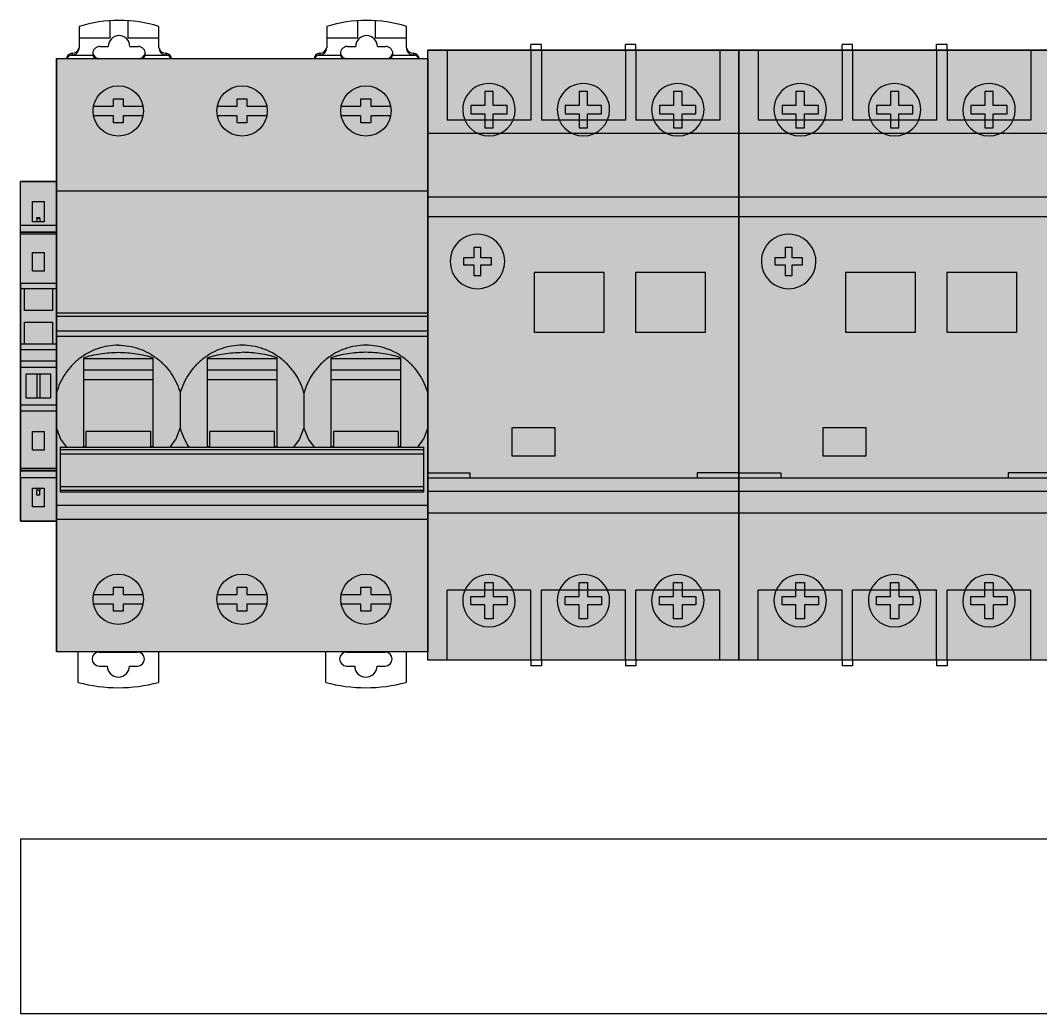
# Model space of a CAD drawing. Extents: x -20 to 2016, y -5898 to 916.
# Drawn here: x 746.9 to 892.8, y 137.9 to 279.9 of the extents above; entities that cross this region are included whole.
import ezdxf

# ---------------------------------------------------------------- set-up
doc = ezdxf.new("R2010")
doc.units = 0
for name, color, linetype in [('HIDDEN', 7, 'Continuous'), ('SYMS', 7, 'Continuous'), ('THICK', 7, 'Continuous')]:
    doc.layers.add(name, color=color, linetype=linetype)

# ---------------------------------------------------------------- blocks, each defined once
blk = doc.blocks.new('clipfix_35_5-select__2', base_point=(-147.55, 71.31))
at = {"color": 7, "linetype": 'Continuous'}
for p, q in [((-147.55, 76.46), (-147.55, 71.31)), ((-141.28, 76.46), (-147.55, 76.46)), ((-141.28, 71.31), (-141.28, 76.46)), ((-140.34, 76.46), (-141.28, 76.46)), ((-140.34, 71.31), (-140.34, 76.46)), ((-140.24, 76.46), (-140.34, 76.46)), ((-140.24, 76.46), (-140.24, 71.31)), ((-139.99, 76.46), (-140.24, 76.46)), ((-139.99, 76.46), (-139.99, 71.31)), ((-132.97, 76.46), (-139.99, 76.46)), ((-132.97, 76.46), (-132.25, 76.46)), ((-132.97, 71.31), (-132.97, 76.46)), ((-132.25, 75.88), (-132.25, 76.46)), ((-132.25, 76.46), (-124.25, 76.46)), ((-132.25, 71.88), (-132.25, 75.88)), ((-132.25, 75.88), (-129.1, 75.88)), ((-129.1, 75.88), (-129.1, 71.88)), ((-127.4, 75.88), (-124.25, 75.88)), ((-127.4, 71.88), (-127.4, 75.88)), ((-124.25, 76.46), (-124.25, 75.88)), ((-124.25, 76.46), (-123.53, 76.46)), ((-124.25, 75.88), (-124.25, 71.88)), ((-123.53, 76.46), (-121.86, 76.46)), ((-123.53, 71.31), (-123.53, 76.46)), ((-120.93, 76.46), (-121.86, 76.46)), ((-121.86, 76.46), (-121.86, 71.31)), ((-115.56, 76.46), (-120.93, 76.46)), ((-120.93, 76.46), (-120.93, 71.31)), ((-115.56, 76.46), (-115.56, 71.31)), ((-114.74, 76.46), (-115.56, 76.46)), ((-114.74, 71.31), (-114.74, 76.46)), ((-114.74, 76.46), (-106.51, 76.46)), ((-106.51, 76.46), (-106.51, 71.31)), ((-106.51, 76.46), (-106.25, 76.46)), ((-106.25, 71.31), (-106.25, 76.46)), ((-106.25, 76.46), (-106.15, 76.46)), ((-105.21, 76.46), (-106.15, 76.46)), ((-106.15, 71.31), (-106.15, 76.46)), ((-105.21, 76.46), (-98.95, 76.46)), ((-105.21, 71.31), (-105.21, 76.46)), ((-98.95, 71.31), (-98.95, 76.46)), ((-144.65, 73.03), (-144.65, 74.73)), ((-144.65, 74.73), (-141.75, 74.73)), ((-141.75, 74.73), (-141.75, 74.08)), ((-137.4, 74.73), (-134.7, 74.73)), ((-137.4, 73.03), (-137.4, 74.73)), ((-134.7, 74.73), (-134.7, 73.03)), ((-120.02, 75.63), (-116.57, 75.63)), ((-120.02, 74.08), (-120.02, 75.63)), ((-116.57, 75.63), (-116.57, 74.08)), ((-111.8, 74.73), (-109.1, 74.73)), ((-111.8, 73.03), (-111.8, 74.73)), ((-109.1, 74.73), (-109.1, 73.03)), ((-103.7, 74.08), (-103.7, 74.73)), ((-103.7, 74.73), (-101, 74.73)), ((-101, 74.73), (-101, 73.03)), ((-141.75, 73.03), (-144.65, 73.03)), ((-142.26, 74.08), (-142.39, 74.08)), ((-142.39, 73.68), (-142.39, 74.08)), ((-142.26, 73.68), (-142.39, 73.68)), ((-142.26, 74.08), (-142.26, 73.68)), ((-142.26, 74.08), (-141.75, 74.08)), ((-142.26, 73.68), (-141.75, 73.68)), ((-141.75, 74.08), (-141.75, 73.68)), ((-141.75, 73.68), (-141.75, 73.03)), ((-134.7, 73.03), (-137.4, 73.03)), ((-120.02, 74.08), (-116.57, 74.08)), ((-120.02, 73.68), (-120.02, 74.08)), ((-120.02, 73.68), (-116.57, 73.68)), ((-120.02, 72.13), (-120.02, 73.68)), ((-116.57, 74.08), (-116.57, 73.68)), ((-116.57, 73.68), (-116.57, 72.13)), ((-109.1, 73.03), (-111.8, 73.03)), ((-103.7, 73.68), (-103.7, 74.08)), ((-103.7, 74.08), (-103.36, 74.08)), ((-103.7, 73.68), (-103.36, 73.68)), ((-103.7, 73.03), (-103.7, 73.68)), ((-101, 73.03), (-103.7, 73.03)), ((-103.36, 74.08), (-103.36, 73.68)), ((-102.66, 74.08), (-103.36, 74.08)), ((-102.66, 73.68), (-103.36, 73.68)), ((-102.66, 74.08), (-102.66, 73.68)), ((-129.1, 71.88), (-132.25, 71.88)), ((-132.25, 71.31), (-132.25, 71.88)), ((-124.25, 71.88), (-127.4, 71.88)), ((-124.25, 71.88), (-124.25, 71.31)), ((-116.57, 72.13), (-120.02, 72.13)), ((-141.28, 71.31), (-147.55, 71.31)), ((-140.34, 71.31), (-141.28, 71.31)), ((-140.24, 71.31), (-140.34, 71.31)), ((-139.99, 71.31), (-140.24, 71.31)), ((-132.97, 71.31), (-139.99, 71.31)), ((-132.97, 71.31), (-132.25, 71.31)), ((-132.25, 71.31), (-124.25, 71.31)), ((-124.25, 71.31), (-123.53, 71.31)), ((-123.53, 71.31), (-121.86, 71.31)), ((-121.86, 71.31), (-120.93, 71.31)), ((-120.93, 71.31), (-115.56, 71.31)), ((-115.56, 71.31), (-114.74, 71.31)), ((-114.74, 71.31), (-106.51, 71.31)), ((-106.51, 71.31), (-106.25, 71.31)), ((-106.25, 71.31), (-106.15, 71.31)), ((-105.21, 71.31), (-106.15, 71.31)), ((-105.21, 71.31), (-98.95, 71.31))]:
    blk.add_line(p, q, dxfattribs=at)

msp = doc.modelspace()

# ---------------------------------------------------------------- hatches: boundary and pattern name
at = {"layer": 'SYMS', "true_color": 0x636466}
h = msp.add_hatch(color=251, dxfattribs=at)
h.dxf.hatch_style = 1
h.paths.add_polyline_path([(805.155, 274.435), (752.055, 274.435), (752.055, 189.635), (805.155, 189.635)])
h = msp.add_hatch(color=251, dxfattribs=at)
h.dxf.hatch_style = 1
h.paths.add_polyline_path([(805.155, 188.435), (849.655, 188.435), (849.655, 275.635), (805.155, 275.635)])
h = msp.add_hatch(color=251, dxfattribs=at)
h.dxf.hatch_style = 1
h.paths.add_polyline_path([(849.655, 188.435), (894.155, 188.435), (894.155, 275.635), (849.655, 275.635)])
h = msp.add_hatch(color=251, dxfattribs=at)
h.dxf.hatch_style = 1
h.paths.add_polyline_path([(752.055, 256.89), (746.905, 256.89), (746.905, 208.29), (752.055, 208.29)])

# ---------------------------------------------------------------- linework, layer by layer
at = {"color": 7, "linetype": 'Continuous'}
for p, q in [((755.305, 279.034), (755.305, 275.965)), ((759.755, 277.399), (759.755, 279.857)), ((762.255, 279.86), (762.255, 277.399)), ((766.705, 275.965), (766.705, 279.047)), ((790.705, 279.034), (790.705, 275.965)), ((795.155, 277.399), (795.155, 279.857)), ((797.655, 279.86), (797.655, 277.399)), ((802.105, 275.965), (802.105, 279.047)), ((755.305, 277.399), (759.755, 277.399)), ((762.255, 277.399), (766.705, 277.399)), ((790.705, 277.399), (795.155, 277.399)), ((797.655, 277.399), (802.105, 277.399)), ((758.255, 276.165), (759.455, 276.165)), ((762.555, 276.165), (763.755, 276.165)), ((793.655, 276.165), (794.855, 276.165)), ((797.955, 276.165), (799.155, 276.165)), ((752.055, 274.435), (752.055, 189.635)), ((752.055, 274.435), (805.155, 274.435)), ((754.087, 274.932), (757.281, 274.932)), ((754.305, 275.192), (754.305, 274.962)), ((757.255, 275.163), (757.255, 275.162)), ((764.728, 274.932), (767.922, 274.932)), ((767.705, 275.192), (767.704, 274.962)), ((789.487, 274.932), (792.681, 274.932)), ((789.705, 275.192), (789.705, 274.962)), ((792.655, 275.163), (792.655, 275.162)), ((800.128, 274.932), (803.322, 274.932)), ((803.105, 275.192), (803.104, 274.962)), ((805.155, 189.635), (805.155, 274.435)), ((849.655, 189.635), (849.655, 274.435)), ((760.205, 267.654), (760.205, 268.675)), ((760.205, 268.675), (761.605, 268.675)), ((761.605, 268.675), (761.605, 267.654)), ((777.905, 267.654), (777.905, 268.675)), ((777.905, 268.675), (779.305, 268.675)), ((779.305, 268.675), (779.305, 267.654)), ((795.605, 267.654), (795.605, 268.675)), ((795.605, 268.675), (797.005, 268.675)), ((797.005, 268.675), (797.005, 267.654)), ((757.373, 267.654), (760.205, 267.654)), ((761.605, 267.654), (764.436, 267.654)), ((775.073, 267.654), (777.905, 267.654)), ((779.305, 267.654), (782.136, 267.654)), ((792.773, 267.654), (795.605, 267.654)), ((797.005, 267.654), (799.836, 267.654)), ((760.205, 266.254), (757.373, 266.254)), ((760.205, 265.234), (760.205, 266.254)), ((761.605, 266.254), (761.605, 265.234)), ((764.436, 266.254), (761.605, 266.254)), ((777.905, 266.254), (775.073, 266.254)), ((777.905, 265.234), (777.905, 266.254)), ((779.305, 266.254), (779.305, 265.234)), ((782.136, 266.254), (779.305, 266.254)), ((795.605, 266.254), (792.773, 266.254)), ((795.605, 265.234), (795.605, 266.254)), ((797.005, 266.254), (797.005, 265.234)), ((799.836, 266.254), (797.005, 266.254)), ((761.605, 265.234), (760.205, 265.234)), ((779.305, 265.234), (777.905, 265.234)), ((797.005, 265.234), (795.605, 265.234)), ((752.055, 255.536), (805.155, 255.536)), ((805.155, 238.033), (752.055, 238.033)), ((752.055, 237.633), (805.155, 237.633)), ((752.055, 235.533), (805.155, 235.533)), ((752.055, 234.739), (805.155, 234.739)), ((755.905, 231.676), (755.905, 218.865)), ((765.905, 231.531), (755.905, 231.531)), ((765.905, 218.865), (765.905, 231.676)), ((773.605, 231.676), (773.605, 218.865)), ((783.605, 231.531), (773.605, 231.531)), ((783.605, 218.865), (783.605, 231.676)), ((791.305, 231.676), (791.305, 218.865)), ((801.305, 231.531), (791.305, 231.531)), ((801.305, 218.865), (801.305, 231.676)), ((755.905, 229.958), (765.905, 229.958)), ((773.605, 229.958), (783.605, 229.958)), ((791.305, 229.958), (801.305, 229.958)), ((765.905, 228.518), (755.905, 228.518)), ((783.605, 228.518), (773.605, 228.518)), ((801.305, 228.518), (791.305, 228.518)), ((769.755, 226.613), (769.755, 221.612)), ((787.455, 226.613), (787.455, 221.612)), ((756.255, 221.116), (756.255, 218.865)), ((765.555, 221.116), (756.255, 221.116)), ((765.555, 218.865), (765.555, 221.116)), ((783.255, 221.116), (773.955, 221.116)), ((773.955, 221.116), (773.955, 218.865)), ((783.255, 218.865), (783.255, 221.116)), ((800.955, 221.116), (791.655, 221.116)), ((791.655, 221.116), (791.655, 218.865)), ((800.955, 218.865), (800.955, 221.116)), ((752.605, 218.865), (752.605, 212.492)), ((752.605, 218.865), (804.605, 218.865)), ((756.255, 218.944), (755.905, 218.944)), ((765.905, 218.944), (765.555, 218.944)), ((773.955, 218.944), (773.605, 218.944)), ((783.605, 218.944), (783.255, 218.944)), ((791.655, 218.944), (791.305, 218.944)), ((801.305, 218.944), (800.955, 218.944)), ((804.605, 212.492), (804.605, 218.865)), ((804.605, 218.512), (752.605, 218.512)), ((752.605, 217.929), (804.605, 217.929)), ((752.605, 213.279), (804.605, 213.279)), ((804.605, 212.667), (752.605, 212.667)), ((752.605, 212.492), (804.605, 212.492)), ((805.155, 210.536), (752.055, 210.536)), ((805.155, 208.523), (752.055, 208.523)), ((760.205, 198.855), (761.605, 198.855)), ((760.205, 197.835), (760.205, 198.855)), ((761.605, 198.855), (761.605, 197.835)), ((777.905, 198.855), (779.305, 198.855)), ((777.905, 197.835), (777.905, 198.855)), ((779.305, 198.855), (779.305, 197.835)), ((795.605, 198.855), (797.005, 198.855)), ((795.605, 197.835), (795.605, 198.855)), ((797.005, 198.855), (797.005, 197.835)), ((757.373, 197.835), (760.205, 197.835)), ((761.605, 197.835), (764.436, 197.835)), ((775.073, 197.835), (777.905, 197.835)), ((779.305, 197.835), (782.136, 197.835)), ((792.773, 197.835), (795.605, 197.835)), ((797.005, 197.835), (799.836, 197.835)), ((760.205, 196.435), (757.373, 196.435)), ((760.205, 195.415), (760.205, 196.435)), ((764.436, 196.435), (761.605, 196.435)), ((761.605, 196.435), (761.605, 195.415)), ((777.905, 196.435), (775.073, 196.435)), ((777.905, 195.415), (777.905, 196.435)), ((782.136, 196.435), (779.305, 196.435)), ((779.305, 196.435), (779.305, 195.415)), ((795.605, 196.435), (792.773, 196.435)), ((795.605, 195.415), (795.605, 196.435)), ((799.836, 196.435), (797.005, 196.435)), ((797.005, 196.435), (797.005, 195.415)), ((761.605, 195.415), (760.205, 195.415)), ((779.305, 195.415), (777.905, 195.415)), ((797.005, 195.415), (795.605, 195.415)), ((805.155, 189.635), (752.055, 189.635)), ((755.155, 185.262), (755.155, 189.635)), ((758.155, 189.597), (763.655, 189.597)), ((766.655, 189.635), (766.655, 185.262)), ((790.555, 185.262), (790.555, 189.635)), ((793.555, 189.597), (799.055, 189.597)), ((802.055, 189.635), (802.055, 185.262)), ((758.155, 187.597), (759.305, 187.597)), ((762.505, 187.597), (763.655, 187.597)), ((793.555, 187.597), (794.705, 187.597)), ((797.905, 187.597), (799.055, 187.597))]:
    msp.add_line(p, q, dxfattribs=at)
for points in [[(752.055, 221.612), (752.652, 220.02), (753.505, 218.865)], [(768.307, 218.865), (769.179, 220.064), (769.755, 221.612)], [(786.008, 218.865), (786.832, 219.967), (787.455, 221.612)], [(787.455, 221.612), (788.08, 219.962), (788.901, 218.865)], [(803.709, 218.865), (804.578, 220.063), (805.155, 221.612)]]:
    msp.add_lwpolyline(points, dxfattribs=at)
for centre in [(760.905, 266.954), (778.605, 266.954), (796.305, 266.954), (760.905, 197.135), (778.605, 197.135), (796.305, 197.135)]:
    msp.add_circle(centre, 3.6, dxfattribs=at)
for centre, radius, start, end in [((761.026, 260.549), 19.35, 72.93368, 107.19779), ((796.426, 260.549), 19.35, 72.93368, 107.19779), ((754.306, 276.191), 0.999, 269.94789, 347.60912), ((767.704, 276.191), 0.999, 192.37273, 270.05196), ((789.706, 276.191), 0.999, 269.94789, 347.60912), ((803.104, 276.191), 0.999, 192.37273, 270.05196), ((754.304, 274.393), 0.799, 89.93431, 176.89795), ((754.304, 274.162), 0.799, 90.03781, 158.92721), ((758.26, 275.163), 1.006, 180.03804, 193.26852), ((758.253, 275.393), 0.999, 192.60964, 262.48509), ((758.252, 275.162), 0.997, 193.35606, 228.0482), ((763.756, 275.393), 0.999, 277.5157, 347.35899), ((763.757, 275.162), 0.997, 311.9518, 346.64389), ((763.749, 275.163), 1.006, 346.73226, 359.96389), ((767.706, 274.393), 0.799, 3.10206, 90.06573), ((767.706, 274.162), 0.799, 21.07286, 89.97782), ((789.704, 274.393), 0.799, 89.93431, 176.89795), ((789.704, 274.162), 0.799, 90.03781, 158.92721), ((793.66, 275.163), 1.006, 180.03804, 193.26852), ((793.653, 275.393), 0.999, 192.60964, 262.48509), ((793.652, 275.162), 0.997, 193.35606, 228.0482), ((799.156, 275.393), 0.999, 277.5157, 347.35899), ((799.157, 275.162), 0.997, 311.9518, 346.64389), ((799.149, 275.163), 1.006, 346.73226, 359.96389), ((803.106, 274.393), 0.799, 3.10206, 90.06573), ((803.106, 274.162), 0.799, 21.07286, 89.97782), ((778.765, 224.083), 9.343, 195.33232, 214.05482), ((758.155, 188.597), 1, 90, 270), ((763.655, 188.597), 1, 270, 90), ((793.555, 188.597), 1, 90, 270), ((799.055, 188.597), 1, 270, 90), ((760.905, 187.597), 1.6, 180, 0), ((796.305, 187.597), 1.6, 180, 0), ((760.905, 206.497), 22, 254.84901, 285.15099), ((796.305, 206.497), 22, 254.84901, 285.15099)]:
    msp.add_arc(centre, radius, start, end, dxfattribs=at)
for centre in [(761.005, 276.165), (796.405, 276.165)]:
    msp.add_ellipse(centre, major_axis=(0, 1.554), ratio=0.9974926, start_param=-1.5707963, end_param=1.5707963, dxfattribs=at)
for points, knots in [([(754.305, 274.962), (754.435, 274.962), (754.698, 275.014), (755.03, 275.238), (755.253, 275.571), (755.305, 275.834), (755.305, 275.965)], [0, 0, 0, 0, 0.2500209, 0.4999737, 0.7499357, 1, 1, 1, 1]), ([(758.254, 276.165), (758.124, 276.165), (757.861, 276.112), (757.529, 275.889), (757.306, 275.556), (757.255, 275.293), (757.255, 275.163)], [0, 0, 0, 0, 0.250033, 0.499987, 0.7499598, 1, 1, 1, 1]), ([(764.755, 275.162), (764.755, 275.292), (764.703, 275.556), (764.481, 275.889), (764.149, 276.112), (763.886, 276.165), (763.755, 276.165)], [0, 0, 0, 0, 0.2500392, 0.5000124, 0.7499668, 1, 1, 1, 1]), ([(766.705, 275.965), (766.705, 275.835), (766.756, 275.571), (766.979, 275.238), (767.311, 275.015), (767.574, 274.962), (767.704, 274.962)], [0, 0, 0, 0, 0.2500524, 0.5000155, 0.7499724, 1, 1, 1, 1]), ([(789.705, 274.962), (789.835, 274.962), (790.098, 275.014), (790.43, 275.238), (790.653, 275.571), (790.705, 275.834), (790.705, 275.965)], [0, 0, 0, 0, 0.2500209, 0.4999737, 0.7499357, 1, 1, 1, 1]), ([(793.654, 276.165), (793.524, 276.165), (793.261, 276.112), (792.929, 275.889), (792.706, 275.556), (792.655, 275.293), (792.655, 275.163)], [0, 0, 0, 0, 0.250033, 0.499987, 0.7499598, 1, 1, 1, 1]), ([(800.155, 275.162), (800.155, 275.292), (800.103, 275.556), (799.881, 275.889), (799.549, 276.112), (799.286, 276.165), (799.155, 276.165)], [0, 0, 0, 0, 0.2500392, 0.5000124, 0.7499668, 1, 1, 1, 1]), ([(802.105, 275.965), (802.105, 275.835), (802.156, 275.571), (802.379, 275.238), (802.711, 275.015), (802.974, 274.962), (803.104, 274.962)], [0, 0, 0, 0, 0.2500524, 0.5000155, 0.7499724, 1, 1, 1, 1]), ([(760.905, 233.453), (760.404, 233.453), (759.401, 233.37), (757.94, 232.997), (756.56, 232.388), (755.299, 231.562), (754.189, 230.542), (753.258, 229.357), (752.528, 228.04), (752.187, 227.095), (752.055, 226.613)], [0, 0, 0, 0, 0.1250447, 0.2501073, 0.3751465, 0.5001811, 0.625201, 0.7501804, 0.8751345, 1, 1, 1, 1]), ([(760.905, 233.453), (761.405, 233.453), (762.408, 233.37), (763.869, 232.997), (765.249, 232.388), (766.51, 231.562), (767.62, 230.542), (768.552, 229.357), (769.281, 228.039), (769.623, 227.095), (769.755, 226.613)], [0, 0, 0, 0, 0.1250471, 0.2501139, 0.3751547, 0.5001919, 0.6252118, 0.7501906, 0.8751389, 1, 1, 1, 1]), ([(778.605, 233.453), (778.104, 233.453), (777.101, 233.37), (775.64, 232.997), (774.26, 232.388), (772.999, 231.562), (771.889, 230.542), (770.958, 229.357), (770.228, 228.04), (769.887, 227.095), (769.755, 226.613)], [0, 0, 0, 0, 0.1250435, 0.2501077, 0.3751471, 0.5001804, 0.6252009, 0.7501815, 0.8751369, 1, 1, 1, 1]), ([(787.455, 226.613), (787.323, 227.095), (786.981, 228.04), (786.252, 229.357), (785.32, 230.542), (784.21, 231.562), (782.949, 232.388), (781.569, 232.997), (780.108, 233.37), (779.105, 233.453), (778.605, 233.453)], [0, 0, 0, 0, 0.1248551, 0.2498031, 0.3747884, 0.4998098, 0.6248473, 0.7498772, 0.8749456, 1, 1, 1, 1]), ([(796.305, 233.453), (795.804, 233.453), (794.801, 233.37), (793.34, 232.997), (791.96, 232.388), (790.699, 231.562), (789.589, 230.542), (788.658, 229.357), (787.928, 228.04), (787.587, 227.095), (787.455, 226.613)], [0, 0, 0, 0, 0.1250426, 0.2501069, 0.3751464, 0.5001797, 0.6252006, 0.7501814, 0.8751366, 1, 1, 1, 1]), ([(805.155, 226.613), (805.023, 227.095), (804.681, 228.039), (803.952, 229.357), (803.02, 230.542), (801.91, 231.562), (800.649, 232.388), (799.269, 232.997), (797.808, 233.37), (796.805, 233.453), (796.305, 233.453)], [0, 0, 0, 0, 0.1248564, 0.2498074, 0.37479, 0.4998142, 0.6248494, 0.7498804, 0.8749457, 1, 1, 1, 1]), ([(755.905, 231.676), (756.694, 231.934), (758.35, 232.318), (760.043, 232.444), (760.905, 232.444)], [0, 0, 0, 0, 0.4908541, 1, 1, 1, 1]), ([(760.905, 232.444), (761.766, 232.444), (763.46, 232.318), (765.116, 231.934), (765.905, 231.676)], [0, 0, 0, 0, 0.5091459, 1, 1, 1, 1]), ([(773.605, 231.676), (774.394, 231.934), (776.05, 232.318), (777.743, 232.444), (778.605, 232.444)], [0, 0, 0, 0, 0.4908541, 1, 1, 1, 1]), ([(783.605, 231.676), (782.816, 231.934), (781.159, 232.318), (779.466, 232.444), (778.605, 232.444)], [0, 0, 0, 0, 0.4908932, 1, 1, 1, 1]), ([(796.305, 232.444), (795.443, 232.444), (793.75, 232.318), (792.094, 231.934), (791.305, 231.676)], [0, 0, 0, 0, 0.5091068, 1, 1, 1, 1]), ([(801.305, 231.676), (800.516, 231.934), (798.859, 232.318), (797.166, 232.444), (796.305, 232.444)], [0, 0, 0, 0, 0.4908932, 1, 1, 1, 1])]:
    msp.add_open_spline(points, degree=3, knots=knots, dxfattribs=at)
at = {"layer": 'HIDDEN'}
for p, q in [((819.905, 276.435), (819.905, 276.435)), ((821.405, 276.435), (821.405, 276.435)), ((833.405, 276.435), (833.405, 276.435)), ((834.905, 276.435), (834.905, 276.435)), ((864.405, 276.435), (864.405, 276.435)), ((865.905, 276.435), (865.905, 276.435)), ((877.905, 276.435), (877.905, 276.435)), ((879.405, 276.435), (879.405, 276.435)), ((805.155, 275.635), (805.155, 275.635)), ((807.905, 275.635), (807.905, 275.635)), ((807.905, 275.635), (807.905, 265.635)), ((819.905, 275.635), (819.905, 275.635)), ((819.905, 275.635), (819.905, 275.635)), ((819.905, 275.635), (819.905, 265.635)), ((821.405, 275.635), (821.405, 275.635)), ((821.405, 275.635), (821.405, 275.635)), ((821.405, 275.635), (821.405, 265.635)), ((833.405, 275.635), (833.405, 275.635)), ((833.405, 275.635), (833.405, 275.635)), ((833.405, 275.635), (833.405, 265.635)), ((834.905, 275.635), (834.905, 275.635)), ((834.905, 275.635), (834.905, 275.635)), ((834.905, 275.635), (834.905, 265.635)), ((846.905, 275.635), (846.905, 275.635)), ((846.905, 275.635), (846.905, 265.635)), ((849.655, 275.635), (849.655, 275.635)), ((849.655, 275.635), (849.655, 275.635)), ((852.405, 275.635), (852.405, 275.635)), ((852.405, 275.635), (852.405, 265.635)), ((864.405, 275.635), (864.405, 275.635)), ((864.405, 275.635), (864.405, 275.635)), ((864.405, 275.635), (864.405, 265.635)), ((865.905, 275.635), (865.905, 275.635)), ((865.905, 275.635), (865.905, 275.635)), ((865.905, 275.635), (865.905, 265.635)), ((877.905, 275.635), (877.905, 275.635)), ((877.905, 275.635), (877.905, 275.635)), ((877.905, 275.635), (877.905, 265.635)), ((879.405, 275.635), (879.405, 275.635)), ((879.405, 275.635), (879.405, 275.635)), ((879.405, 275.635), (879.405, 265.635)), ((891.405, 275.635), (891.405, 275.635)), ((891.405, 275.635), (891.405, 265.635)), ((813.305, 269.735), (813.305, 269.735)), ((814.505, 269.735), (814.505, 269.735)), ((826.805, 269.735), (826.805, 269.735)), ((828.005, 269.735), (828.005, 269.735)), ((840.305, 269.735), (840.305, 269.735)), ((841.505, 269.735), (841.505, 269.735)), ((857.805, 269.735), (857.805, 269.735)), ((859.005, 269.735), (859.005, 269.735)), ((871.305, 269.735), (871.305, 269.735)), ((872.505, 269.735), (872.505, 269.735)), ((884.805, 269.735), (884.805, 269.735)), ((886.005, 269.735), (886.005, 269.735)), ((810.155, 267.135), (810.155, 267.135)), ((811.305, 267.735), (811.305, 267.735)), ((813.305, 267.735), (813.305, 267.735)), ((814.505, 267.735), (814.505, 267.735)), ((816.505, 267.735), (816.505, 267.735)), ((817.655, 267.135), (817.655, 267.135)), ((823.655, 267.135), (823.655, 267.135)), ((824.805, 267.735), (824.805, 267.735)), ((826.805, 267.735), (826.805, 267.735)), ((828.005, 267.735), (828.005, 267.735)), ((830.005, 267.735), (830.005, 267.735)), ((831.155, 267.135), (831.155, 267.135)), ((837.155, 267.135), (837.155, 267.135)), ((838.305, 267.735), (838.305, 267.735)), ((840.305, 267.735), (840.305, 267.735)), ((841.505, 267.735), (841.505, 267.735)), ((843.505, 267.735), (843.505, 267.735)), ((844.655, 267.135), (844.655, 267.135)), ((854.655, 267.135), (854.655, 267.135)), ((855.805, 267.735), (855.805, 267.735)), ((857.805, 267.735), (857.805, 267.735)), ((859.005, 267.735), (859.005, 267.735)), ((861.005, 267.735), (861.005, 267.735)), ((862.155, 267.135), (862.155, 267.135)), ((868.155, 267.135), (868.155, 267.135)), ((869.305, 267.735), (869.305, 267.735)), ((871.305, 267.735), (871.305, 267.735)), ((872.505, 267.735), (872.505, 267.735)), ((874.505, 267.735), (874.505, 267.735)), ((875.655, 267.135), (875.655, 267.135)), ((881.655, 267.135), (881.655, 267.135)), ((882.805, 267.735), (882.805, 267.735)), ((884.805, 267.735), (884.805, 267.735)), ((886.005, 267.735), (886.005, 267.735)), ((888.005, 267.735), (888.005, 267.735)), ((889.155, 267.135), (889.155, 267.135)), ((819.905, 265.635), (807.905, 265.635)), ((807.905, 265.635), (807.905, 265.635)), ((811.305, 266.535), (811.305, 266.535)), ((813.305, 266.535), (813.305, 266.535)), ((814.505, 266.535), (814.505, 266.535)), ((816.505, 266.535), (816.505, 266.535)), ((819.905, 265.635), (819.905, 265.635)), ((833.405, 265.635), (821.405, 265.635)), ((821.405, 265.635), (821.405, 265.635)), ((824.805, 266.535), (824.805, 266.535)), ((826.805, 266.535), (826.805, 266.535)), ((828.005, 266.535), (828.005, 266.535)), ((830.005, 266.535), (830.005, 266.535)), ((833.405, 265.635), (833.405, 265.635)), ((834.905, 265.635), (834.905, 265.635)), ((846.905, 265.635), (834.905, 265.635)), ((838.305, 266.535), (838.305, 266.535)), ((840.305, 266.535), (840.305, 266.535)), ((841.505, 266.535), (841.505, 266.535)), ((843.505, 266.535), (843.505, 266.535)), ((846.905, 265.635), (846.905, 265.635)), ((864.405, 265.635), (852.405, 265.635)), ((852.405, 265.635), (852.405, 265.635)), ((855.805, 266.535), (855.805, 266.535)), ((857.805, 266.535), (857.805, 266.535)), ((859.005, 266.535), (859.005, 266.535)), ((861.005, 266.535), (861.005, 266.535)), ((864.405, 265.635), (864.405, 265.635)), ((877.905, 265.635), (865.905, 265.635)), ((865.905, 265.635), (865.905, 265.635)), ((869.305, 266.535), (869.305, 266.535)), ((871.305, 266.535), (871.305, 266.535)), ((872.505, 266.535), (872.505, 266.535)), ((874.505, 266.535), (874.505, 266.535)), ((877.905, 265.635), (877.905, 265.635)), ((879.405, 265.635), (879.405, 265.635)), ((891.405, 265.635), (879.405, 265.635)), ((882.805, 266.535), (882.805, 266.535)), ((884.805, 266.535), (884.805, 266.535)), ((886.005, 266.535), (886.005, 266.535)), ((888.005, 266.535), (888.005, 266.535)), ((891.405, 265.635), (891.405, 265.635)), ((813.305, 264.535), (813.305, 264.535)), ((814.505, 264.535), (814.505, 264.535)), ((826.805, 264.535), (826.805, 264.535)), ((828.005, 264.535), (828.005, 264.535)), ((840.305, 264.535), (840.305, 264.535)), ((841.505, 264.535), (841.505, 264.535)), ((857.805, 264.535), (857.805, 264.535)), ((859.005, 264.535), (859.005, 264.535)), ((871.305, 264.535), (871.305, 264.535)), ((872.505, 264.535), (872.505, 264.535)), ((884.805, 264.535), (884.805, 264.535)), ((886.005, 264.535), (886.005, 264.535)), ((849.655, 263.735), (805.155, 263.735)), ((894.155, 263.735), (849.655, 263.735)), ((805.155, 254.635), (805.155, 254.635)), ((849.655, 254.635), (849.655, 254.635)), ((849.655, 254.635), (849.655, 254.635)), ((805.155, 251.835), (805.155, 251.835)), ((849.655, 251.835), (805.155, 251.835)), ((808.505, 251.835), (808.505, 251.835)), ((824.405, 251.835), (824.405, 251.835)), ((830.405, 251.835), (830.405, 251.835)), ((846.305, 251.835), (846.305, 251.835)), ((849.655, 251.835), (849.655, 251.835)), ((849.655, 251.835), (849.655, 251.835)), ((894.155, 251.835), (849.655, 251.835)), ((853.005, 251.835), (853.005, 251.835)), ((868.905, 251.835), (868.905, 251.835)), ((874.905, 251.835), (874.905, 251.835)), ((890.805, 251.835), (890.805, 251.835)), ((808.505, 247.835), (808.505, 247.835)), ((811.755, 247.435), (811.755, 247.435)), ((812.755, 247.435), (812.755, 247.435)), ((853.005, 247.835), (853.005, 247.835)), ((856.255, 247.435), (856.255, 247.435)), ((857.255, 247.435), (857.255, 247.435)), ((808.355, 245.435), (808.355, 245.435)), ((810.255, 245.935), (810.255, 245.935)), ((811.755, 245.935), (811.755, 245.935)), ((812.755, 245.935), (812.755, 245.935)), ((814.255, 245.935), (814.255, 245.935)), ((816.155, 245.435), (816.155, 245.435)), ((852.855, 245.435), (852.855, 245.435)), ((854.755, 245.935), (854.755, 245.935)), ((856.255, 245.935), (856.255, 245.935)), ((857.255, 245.935), (857.255, 245.935)), ((858.755, 245.935), (858.755, 245.935)), ((860.655, 245.435), (860.655, 245.435)), ((810.255, 244.935), (810.255, 244.935)), ((811.755, 244.935), (811.755, 244.935)), ((812.755, 244.935), (812.755, 244.935)), ((814.255, 244.935), (814.255, 244.935)), ((820.375, 243.835), (820.375, 243.835)), ((830.375, 243.835), (830.375, 243.835)), ((834.875, 243.835), (834.875, 243.835)), ((844.875, 243.835), (844.875, 243.835)), ((854.755, 244.935), (854.755, 244.935)), ((856.255, 244.935), (856.255, 244.935)), ((857.255, 244.935), (857.255, 244.935)), ((858.755, 244.935), (858.755, 244.935)), ((864.875, 243.835), (864.875, 243.835)), ((874.875, 243.835), (874.875, 243.835)), ((879.375, 243.835), (879.375, 243.835)), ((889.375, 243.835), (889.375, 243.835)), ((811.755, 243.435), (811.755, 243.435)), ((812.755, 243.435), (812.755, 243.435)), ((856.255, 243.435), (856.255, 243.435)), ((857.255, 243.435), (857.255, 243.435)), ((820.375, 235.335), (820.375, 235.335)), ((830.375, 235.335), (830.375, 235.335)), ((834.875, 235.335), (834.875, 235.335)), ((844.875, 235.335), (844.875, 235.335)), ((864.875, 235.335), (864.875, 235.335)), ((874.875, 235.335), (874.875, 235.335)), ((879.375, 235.335), (879.375, 235.335)), ((889.375, 235.335), (889.375, 235.335)), ((817.155, 221.635), (817.155, 221.635)), ((823.355, 221.635), (823.355, 221.635)), ((861.655, 221.635), (861.655, 221.635)), ((867.855, 221.635), (867.855, 221.635)), ((817.155, 217.635), (817.155, 217.635)), ((823.355, 217.635), (823.355, 217.635)), ((861.655, 217.635), (861.655, 217.635)), ((867.855, 217.635), (867.855, 217.635)), ((805.155, 215.221), (811.155, 215.221)), ((811.155, 215.221), (811.155, 214.435)), ((849.655, 215.221), (843.655, 215.221)), ((843.655, 215.221), (843.655, 214.435)), ((849.655, 215.221), (855.655, 215.221)), ((855.655, 215.221), (855.655, 214.435)), ((894.155, 215.221), (888.155, 215.221)), ((888.155, 215.221), (888.155, 214.435)), ((805.155, 214.435), (805.155, 214.435)), ((849.655, 214.435), (805.155, 214.435)), ((811.155, 214.435), (811.155, 214.435)), ((843.655, 214.435), (843.655, 214.435)), ((849.655, 214.435), (849.655, 214.435)), ((849.655, 214.435), (849.655, 214.435)), ((894.155, 214.435), (849.655, 214.435)), ((855.655, 214.435), (855.655, 214.435)), ((888.155, 214.435), (888.155, 214.435)), ((849.655, 212.535), (805.155, 212.535)), ((894.155, 212.535), (849.655, 212.535)), ((805.155, 209.435), (805.155, 209.435)), ((849.655, 209.435), (849.655, 209.435)), ((849.655, 209.435), (849.655, 209.435)), ((819.905, 198.435), (807.905, 198.435)), ((807.905, 198.435), (807.905, 198.435)), ((807.905, 188.435), (807.905, 198.435)), ((813.305, 199.535), (813.305, 199.535)), ((814.505, 199.535), (814.505, 199.535)), ((819.905, 198.435), (819.905, 198.435)), ((819.905, 188.435), (819.905, 198.435)), ((833.405, 198.435), (821.405, 198.435)), ((821.405, 198.435), (821.405, 198.435)), ((821.405, 188.435), (821.405, 198.435)), ((826.805, 199.535), (826.805, 199.535)), ((828.005, 199.535), (828.005, 199.535)), ((833.405, 198.435), (833.405, 198.435)), ((833.405, 188.435), (833.405, 198.435)), ((834.905, 198.435), (834.905, 198.435)), ((834.905, 188.435), (834.905, 198.435)), ((846.905, 198.435), (834.905, 198.435)), ((840.305, 199.535), (840.305, 199.535)), ((841.505, 199.535), (841.505, 199.535)), ((846.905, 198.435), (846.905, 198.435)), ((846.905, 188.435), (846.905, 198.435)), ((864.405, 198.435), (852.405, 198.435)), ((852.405, 198.435), (852.405, 198.435)), ((852.405, 188.435), (852.405, 198.435)), ((857.805, 199.535), (857.805, 199.535)), ((859.005, 199.535), (859.005, 199.535)), ((864.405, 198.435), (864.405, 198.435)), ((864.405, 188.435), (864.405, 198.435)), ((877.905, 198.435), (865.905, 198.435)), ((865.905, 198.435), (865.905, 198.435)), ((865.905, 188.435), (865.905, 198.435)), ((871.305, 199.535), (871.305, 199.535)), ((872.505, 199.535), (872.505, 199.535)), ((877.905, 198.435), (877.905, 198.435)), ((877.905, 188.435), (877.905, 198.435)), ((879.405, 198.435), (879.405, 198.435)), ((879.405, 188.435), (879.405, 198.435)), ((891.405, 198.435), (879.405, 198.435)), ((884.805, 199.535), (884.805, 199.535)), ((886.005, 199.535), (886.005, 199.535)), ((891.405, 198.435), (891.405, 198.435)), ((891.405, 188.435), (891.405, 198.435)), ((810.155, 196.935), (810.155, 196.935)), ((811.305, 197.535), (811.305, 197.535)), ((813.305, 197.535), (813.305, 197.535)), ((814.505, 197.535), (814.505, 197.535)), ((816.505, 197.535), (816.505, 197.535)), ((817.655, 196.935), (817.655, 196.935)), ((823.655, 196.935), (823.655, 196.935)), ((824.805, 197.535), (824.805, 197.535)), ((826.805, 197.535), (826.805, 197.535)), ((828.005, 197.535), (828.005, 197.535)), ((830.005, 197.535), (830.005, 197.535)), ((831.155, 196.935), (831.155, 196.935)), ((837.155, 196.935), (837.155, 196.935)), ((838.305, 197.535), (838.305, 197.535)), ((840.305, 197.535), (840.305, 197.535)), ((841.505, 197.535), (841.505, 197.535)), ((843.505, 197.535), (843.505, 197.535)), ((844.655, 196.935), (844.655, 196.935)), ((854.655, 196.935), (854.655, 196.935)), ((855.805, 197.535), (855.805, 197.535)), ((857.805, 197.535), (857.805, 197.535)), ((859.005, 197.535), (859.005, 197.535)), ((861.005, 197.535), (861.005, 197.535)), ((862.155, 196.935), (862.155, 196.935)), ((868.155, 196.935), (868.155, 196.935)), ((869.305, 197.535), (869.305, 197.535)), ((871.305, 197.535), (871.305, 197.535)), ((872.505, 197.535), (872.505, 197.535)), ((874.505, 197.535), (874.505, 197.535)), ((875.655, 196.935), (875.655, 196.935)), ((881.655, 196.935), (881.655, 196.935)), ((882.805, 197.535), (882.805, 197.535)), ((884.805, 197.535), (884.805, 197.535)), ((886.005, 197.535), (886.005, 197.535)), ((888.005, 197.535), (888.005, 197.535)), ((889.155, 196.935), (889.155, 196.935)), ((811.305, 196.335), (811.305, 196.335)), ((813.305, 196.335), (813.305, 196.335)), ((814.505, 196.335), (814.505, 196.335)), ((816.505, 196.335), (816.505, 196.335)), ((824.805, 196.335), (824.805, 196.335)), ((826.805, 196.335), (826.805, 196.335)), ((828.005, 196.335), (828.005, 196.335)), ((830.005, 196.335), (830.005, 196.335)), ((838.305, 196.335), (838.305, 196.335)), ((840.305, 196.335), (840.305, 196.335)), ((841.505, 196.335), (841.505, 196.335)), ((843.505, 196.335), (843.505, 196.335)), ((855.805, 196.335), (855.805, 196.335)), ((857.805, 196.335), (857.805, 196.335)), ((859.005, 196.335), (859.005, 196.335)), ((861.005, 196.335), (861.005, 196.335)), ((869.305, 196.335), (869.305, 196.335)), ((871.305, 196.335), (871.305, 196.335)), ((872.505, 196.335), (872.505, 196.335)), ((874.505, 196.335), (874.505, 196.335)), ((882.805, 196.335), (882.805, 196.335)), ((884.805, 196.335), (884.805, 196.335)), ((886.005, 196.335), (886.005, 196.335)), ((888.005, 196.335), (888.005, 196.335)), ((813.305, 194.335), (813.305, 194.335)), ((814.505, 194.335), (814.505, 194.335)), ((826.805, 194.335), (826.805, 194.335)), ((828.005, 194.335), (828.005, 194.335)), ((840.305, 194.335), (840.305, 194.335)), ((841.505, 194.335), (841.505, 194.335)), ((857.805, 194.335), (857.805, 194.335)), ((859.005, 194.335), (859.005, 194.335)), ((871.305, 194.335), (871.305, 194.335)), ((872.505, 194.335), (872.505, 194.335)), ((884.805, 194.335), (884.805, 194.335)), ((886.005, 194.335), (886.005, 194.335)), ((805.155, 188.435), (805.155, 188.435)), ((807.905, 188.435), (807.905, 188.435)), ((819.905, 188.435), (819.905, 188.435)), ((819.905, 188.435), (819.905, 188.435)), ((821.405, 188.435), (821.405, 188.435)), ((821.405, 188.435), (821.405, 188.435)), ((833.405, 188.435), (833.405, 188.435)), ((833.405, 188.435), (833.405, 188.435)), ((834.905, 188.435), (834.905, 188.435)), ((834.905, 188.435), (834.905, 188.435)), ((846.905, 188.435), (846.905, 188.435)), ((849.655, 188.435), (849.655, 188.435)), ((849.655, 188.435), (849.655, 188.435)), ((852.405, 188.435), (852.405, 188.435)), ((864.405, 188.435), (864.405, 188.435)), ((864.405, 188.435), (864.405, 188.435)), ((865.905, 188.435), (865.905, 188.435)), ((865.905, 188.435), (865.905, 188.435)), ((877.905, 188.435), (877.905, 188.435)), ((877.905, 188.435), (877.905, 188.435)), ((879.405, 188.435), (879.405, 188.435)), ((879.405, 188.435), (879.405, 188.435)), ((891.405, 188.435), (891.405, 188.435)), ((819.905, 187.635), (819.905, 187.635)), ((821.405, 187.635), (821.405, 187.635)), ((833.405, 187.635), (833.405, 187.635)), ((834.905, 187.635), (834.905, 187.635)), ((864.405, 187.635), (864.405, 187.635)), ((865.905, 187.635), (865.905, 187.635)), ((877.905, 187.635), (877.905, 187.635)), ((879.405, 187.635), (879.405, 187.635))]:
    msp.add_line(p, q, dxfattribs=at)
at = {"layer": 'SYMS'}
for p, q in [((746.905, 162.903), (746.905, 137.903)), ((746.905, 162.903), (1014.705, 162.903)), ((746.905, 137.903), (1014.705, 137.903))]:
    msp.add_line(p, q, dxfattribs=at)
for points in [[(752.055, 274.435), (805.155, 274.435), (805.155, 189.635), (752.055, 189.635)], [(805.155, 275.635), (849.655, 275.635), (849.655, 188.435), (805.155, 188.435)], [(849.655, 275.635), (894.155, 275.635), (894.155, 188.435), (849.655, 188.435)], [(746.905, 256.89), (752.055, 256.89), (752.055, 208.29), (746.905, 208.29)]]:
    msp.add_lwpolyline(points, close=True, dxfattribs=at)
at = {"layer": 'THICK'}
for p, q in [((821.405, 276.435), (819.905, 276.435)), ((819.905, 275.635), (819.905, 276.435)), ((821.405, 275.635), (821.405, 276.435)), ((834.905, 276.435), (833.405, 276.435)), ((833.405, 275.635), (833.405, 276.435)), ((834.905, 275.635), (834.905, 276.435)), ((865.905, 276.435), (864.405, 276.435)), ((864.405, 275.635), (864.405, 276.435)), ((865.905, 275.635), (865.905, 276.435)), ((879.405, 276.435), (877.905, 276.435)), ((877.905, 275.635), (877.905, 276.435)), ((879.405, 275.635), (879.405, 276.435)), ((805.155, 254.635), (805.155, 275.635)), ((849.655, 275.635), (805.155, 275.635)), ((849.655, 254.635), (849.655, 275.635)), ((849.655, 254.635), (849.655, 275.635)), ((894.155, 275.635), (849.655, 275.635)), ((814.505, 269.735), (813.305, 269.735)), ((813.305, 269.735), (813.305, 267.735)), ((814.505, 267.735), (814.505, 269.735)), ((828.005, 269.735), (826.805, 269.735)), ((826.805, 269.735), (826.805, 267.735)), ((828.005, 267.735), (828.005, 269.735)), ((840.305, 269.735), (840.305, 267.735)), ((841.505, 269.735), (840.305, 269.735)), ((841.505, 267.735), (841.505, 269.735)), ((859.005, 269.735), (857.805, 269.735)), ((857.805, 269.735), (857.805, 267.735)), ((859.005, 267.735), (859.005, 269.735)), ((872.505, 269.735), (871.305, 269.735)), ((871.305, 269.735), (871.305, 267.735)), ((872.505, 267.735), (872.505, 269.735)), ((884.805, 269.735), (884.805, 267.735)), ((886.005, 269.735), (884.805, 269.735)), ((886.005, 267.735), (886.005, 269.735)), ((811.305, 267.735), (811.305, 266.535)), ((813.305, 267.735), (811.305, 267.735)), ((816.505, 267.735), (814.505, 267.735)), ((816.505, 266.535), (816.505, 267.735)), ((824.805, 267.735), (824.805, 266.535)), ((826.805, 267.735), (824.805, 267.735)), ((830.005, 267.735), (828.005, 267.735)), ((830.005, 266.535), (830.005, 267.735)), ((838.305, 267.735), (838.305, 266.535)), ((840.305, 267.735), (838.305, 267.735)), ((843.505, 267.735), (841.505, 267.735)), ((843.505, 266.535), (843.505, 267.735)), ((855.805, 267.735), (855.805, 266.535)), ((857.805, 267.735), (855.805, 267.735)), ((861.005, 267.735), (859.005, 267.735)), ((861.005, 266.535), (861.005, 267.735)), ((869.305, 267.735), (869.305, 266.535)), ((871.305, 267.735), (869.305, 267.735)), ((874.505, 267.735), (872.505, 267.735)), ((874.505, 266.535), (874.505, 267.735)), ((882.805, 267.735), (882.805, 266.535)), ((884.805, 267.735), (882.805, 267.735)), ((888.005, 267.735), (886.005, 267.735)), ((888.005, 266.535), (888.005, 267.735)), ((811.305, 266.535), (813.305, 266.535)), ((813.305, 266.535), (813.305, 264.535)), ((814.505, 266.535), (816.505, 266.535)), ((814.505, 264.535), (814.505, 266.535)), ((824.805, 266.535), (826.805, 266.535)), ((826.805, 266.535), (826.805, 264.535)), ((828.005, 266.535), (830.005, 266.535)), ((828.005, 264.535), (828.005, 266.535)), ((838.305, 266.535), (840.305, 266.535)), ((840.305, 266.535), (840.305, 264.535)), ((841.505, 266.535), (843.505, 266.535)), ((841.505, 264.535), (841.505, 266.535)), ((855.805, 266.535), (857.805, 266.535)), ((857.805, 266.535), (857.805, 264.535)), ((859.005, 266.535), (861.005, 266.535)), ((859.005, 264.535), (859.005, 266.535)), ((869.305, 266.535), (871.305, 266.535)), ((871.305, 266.535), (871.305, 264.535)), ((872.505, 266.535), (874.505, 266.535)), ((872.505, 264.535), (872.505, 266.535)), ((882.805, 266.535), (884.805, 266.535)), ((884.805, 266.535), (884.805, 264.535)), ((886.005, 266.535), (888.005, 266.535)), ((886.005, 264.535), (886.005, 266.535)), ((813.305, 264.535), (814.505, 264.535)), ((826.805, 264.535), (828.005, 264.535)), ((840.305, 264.535), (841.505, 264.535)), ((857.805, 264.535), (859.005, 264.535)), ((871.305, 264.535), (872.505, 264.535)), ((884.805, 264.535), (886.005, 264.535)), ((805.155, 209.435), (805.155, 254.635)), ((849.655, 254.635), (805.155, 254.635)), ((849.655, 209.435), (849.655, 254.635)), ((849.655, 209.435), (849.655, 254.635)), ((894.155, 254.635), (849.655, 254.635)), ((812.755, 247.435), (811.755, 247.435)), ((811.755, 247.435), (811.755, 245.935)), ((812.755, 245.935), (812.755, 247.435)), ((857.255, 247.435), (856.255, 247.435)), ((856.255, 247.435), (856.255, 245.935)), ((857.255, 245.935), (857.255, 247.435)), ((810.255, 245.935), (810.255, 244.935)), ((811.755, 245.935), (810.255, 245.935)), ((814.255, 245.935), (812.755, 245.935)), ((814.255, 244.935), (814.255, 245.935)), ((854.755, 245.935), (854.755, 244.935)), ((856.255, 245.935), (854.755, 245.935)), ((858.755, 245.935), (857.255, 245.935)), ((858.755, 244.935), (858.755, 245.935)), ((810.255, 244.935), (811.755, 244.935)), ((811.755, 244.935), (811.755, 243.435)), ((812.755, 244.935), (814.255, 244.935)), ((812.755, 243.435), (812.755, 244.935)), ((830.375, 243.835), (820.375, 243.835)), ((820.375, 243.835), (820.375, 235.335)), ((830.375, 235.335), (830.375, 243.835)), ((844.875, 243.835), (834.875, 243.835)), ((834.875, 243.835), (834.875, 235.335)), ((844.875, 235.335), (844.875, 243.835)), ((854.755, 244.935), (856.255, 244.935)), ((856.255, 244.935), (856.255, 243.435)), ((857.255, 244.935), (858.755, 244.935)), ((857.255, 243.435), (857.255, 244.935)), ((874.875, 243.835), (864.875, 243.835)), ((864.875, 243.835), (864.875, 235.335)), ((874.875, 235.335), (874.875, 243.835)), ((889.375, 243.835), (879.375, 243.835)), ((879.375, 243.835), (879.375, 235.335)), ((889.375, 235.335), (889.375, 243.835)), ((811.755, 243.435), (812.755, 243.435)), ((856.255, 243.435), (857.255, 243.435)), ((820.375, 235.335), (830.375, 235.335)), ((834.875, 235.335), (844.875, 235.335)), ((864.875, 235.335), (874.875, 235.335)), ((879.375, 235.335), (889.375, 235.335)), ((823.355, 221.635), (817.155, 221.635)), ((817.155, 221.635), (817.155, 217.635)), ((823.355, 217.635), (823.355, 221.635)), ((867.855, 221.635), (861.655, 221.635)), ((861.655, 221.635), (861.655, 217.635)), ((867.855, 217.635), (867.855, 221.635)), ((817.155, 217.635), (823.355, 217.635)), ((861.655, 217.635), (867.855, 217.635)), ((805.155, 188.435), (805.155, 209.435)), ((849.655, 209.435), (805.155, 209.435)), ((849.655, 188.435), (849.655, 209.435)), ((849.655, 188.435), (849.655, 209.435)), ((894.155, 209.435), (849.655, 209.435)), ((813.305, 197.535), (813.305, 199.535)), ((813.305, 199.535), (814.505, 199.535)), ((814.505, 199.535), (814.505, 197.535)), ((826.805, 197.535), (826.805, 199.535)), ((826.805, 199.535), (828.005, 199.535)), ((828.005, 199.535), (828.005, 197.535)), ((840.305, 197.535), (840.305, 199.535)), ((840.305, 199.535), (841.505, 199.535)), ((841.505, 199.535), (841.505, 197.535)), ((857.805, 197.535), (857.805, 199.535)), ((857.805, 199.535), (859.005, 199.535)), ((859.005, 199.535), (859.005, 197.535)), ((871.305, 197.535), (871.305, 199.535)), ((871.305, 199.535), (872.505, 199.535)), ((872.505, 199.535), (872.505, 197.535)), ((884.805, 197.535), (884.805, 199.535)), ((884.805, 199.535), (886.005, 199.535)), ((886.005, 199.535), (886.005, 197.535)), ((811.305, 196.335), (811.305, 197.535)), ((811.305, 197.535), (813.305, 197.535)), ((814.505, 197.535), (816.505, 197.535)), ((816.505, 197.535), (816.505, 196.335)), ((824.805, 196.335), (824.805, 197.535)), ((824.805, 197.535), (826.805, 197.535)), ((828.005, 197.535), (830.005, 197.535)), ((830.005, 197.535), (830.005, 196.335)), ((838.305, 196.335), (838.305, 197.535)), ((838.305, 197.535), (840.305, 197.535)), ((841.505, 197.535), (843.505, 197.535)), ((843.505, 197.535), (843.505, 196.335)), ((855.805, 196.335), (855.805, 197.535)), ((855.805, 197.535), (857.805, 197.535)), ((859.005, 197.535), (861.005, 197.535)), ((861.005, 197.535), (861.005, 196.335)), ((869.305, 196.335), (869.305, 197.535)), ((869.305, 197.535), (871.305, 197.535)), ((872.505, 197.535), (874.505, 197.535)), ((874.505, 197.535), (874.505, 196.335)), ((882.805, 196.335), (882.805, 197.535)), ((882.805, 197.535), (884.805, 197.535)), ((886.005, 197.535), (888.005, 197.535)), ((888.005, 197.535), (888.005, 196.335)), ((813.305, 196.335), (811.305, 196.335)), ((813.305, 194.335), (813.305, 196.335)), ((816.505, 196.335), (814.505, 196.335)), ((814.505, 196.335), (814.505, 194.335)), ((826.805, 196.335), (824.805, 196.335)), ((826.805, 194.335), (826.805, 196.335)), ((830.005, 196.335), (828.005, 196.335)), ((828.005, 196.335), (828.005, 194.335)), ((840.305, 196.335), (838.305, 196.335)), ((840.305, 194.335), (840.305, 196.335)), ((843.505, 196.335), (841.505, 196.335)), ((841.505, 196.335), (841.505, 194.335)), ((857.805, 196.335), (855.805, 196.335)), ((857.805, 194.335), (857.805, 196.335)), ((861.005, 196.335), (859.005, 196.335)), ((859.005, 196.335), (859.005, 194.335)), ((871.305, 196.335), (869.305, 196.335)), ((871.305, 194.335), (871.305, 196.335)), ((874.505, 196.335), (872.505, 196.335)), ((872.505, 196.335), (872.505, 194.335)), ((884.805, 196.335), (882.805, 196.335)), ((884.805, 194.335), (884.805, 196.335)), ((888.005, 196.335), (886.005, 196.335)), ((886.005, 196.335), (886.005, 194.335)), ((814.505, 194.335), (813.305, 194.335)), ((828.005, 194.335), (826.805, 194.335)), ((841.505, 194.335), (840.305, 194.335)), ((859.005, 194.335), (857.805, 194.335)), ((872.505, 194.335), (871.305, 194.335)), ((886.005, 194.335), (884.805, 194.335)), ((849.655, 188.435), (805.155, 188.435)), ((819.905, 188.435), (819.905, 187.635)), ((821.405, 188.435), (821.405, 187.635)), ((833.405, 188.435), (833.405, 187.635)), ((834.905, 188.435), (834.905, 187.635)), ((894.155, 188.435), (849.655, 188.435)), ((864.405, 188.435), (864.405, 187.635)), ((865.905, 188.435), (865.905, 187.635)), ((877.905, 188.435), (877.905, 187.635)), ((879.405, 188.435), (879.405, 187.635)), ((821.405, 187.635), (819.905, 187.635)), ((834.905, 187.635), (833.405, 187.635)), ((865.905, 187.635), (864.405, 187.635)), ((879.405, 187.635), (877.905, 187.635))]:
    msp.add_line(p, q, dxfattribs=at)
for centre, radius, start, end in [((813.905, 267.135), 3.75, 359.99998, 180.00002), ((827.405, 267.135), 3.75, 359.99998, 180.00002), ((840.905, 267.135), 3.75, 359.99998, 180.00002), ((858.405, 267.135), 3.75, 359.99998, 180.00002), ((871.905, 267.135), 3.75, 359.99998, 180.00002), ((885.405, 267.135), 3.75, 359.99998, 180.00002), ((813.905, 267.135), 3.75, 180.00002, 359.99998), ((827.405, 267.135), 3.75, 180.00002, 359.99998), ((840.905, 267.135), 3.75, 180.00002, 359.99998), ((858.405, 267.135), 3.75, 180.00002, 359.99998), ((871.905, 267.135), 3.75, 180.00002, 359.99998), ((885.405, 267.135), 3.75, 180.00002, 359.99998), ((812.255, 245.435), 3.9, 359.99998, 180.00002), ((856.755, 245.435), 3.9, 359.99998, 180.00002), ((812.255, 245.435), 3.9, 180.00002, 359.99998), ((856.755, 245.435), 3.9, 180.00002, 359.99998), ((813.905, 196.935), 3.75, 359.99998, 180.00002), ((827.405, 196.935), 3.75, 359.99998, 180.00002), ((840.905, 196.935), 3.75, 359.99998, 180.00002), ((858.405, 196.935), 3.75, 359.99998, 180.00002), ((871.905, 196.935), 3.75, 359.99998, 180.00002), ((885.405, 196.935), 3.75, 359.99998, 180.00002), ((813.905, 196.935), 3.75, 180.00002, 359.99998), ((827.405, 196.935), 3.75, 180.00002, 359.99998), ((840.905, 196.935), 3.75, 180.00002, 359.99998), ((858.405, 196.935), 3.75, 180.00002, 359.99998), ((871.905, 196.935), 3.75, 180.00002, 359.99998), ((885.405, 196.935), 3.75, 180.00002, 359.99998)]:
    msp.add_arc(centre, radius, start, end, dxfattribs=at)

# ---------------------------------------------------------------- block references
at = {"rotation": 270}
msp.add_blockref('clipfix_35_5-select__2', (746.905, 256.89), dxfattribs=at)

doc.saveas('drawing.dxf')
